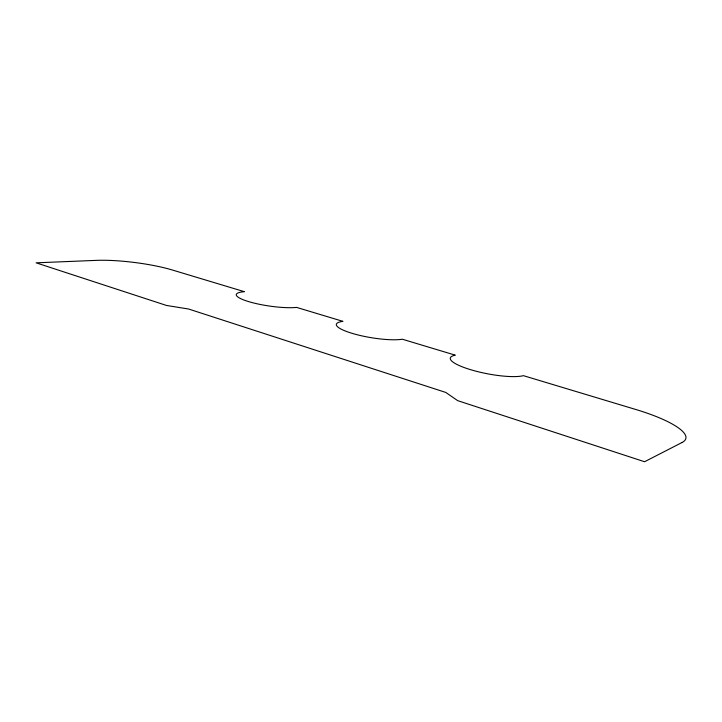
<?xml version="1.0" encoding="UTF-8"?>
<svg xmlns="http://www.w3.org/2000/svg" width="722" height="722" viewBox="0 0 722 722"><rect width="100%" height="100%" fill="white"/><g stroke="black" fill="none" stroke-linecap="round" stroke-linejoin="round"><path stroke-width="1.08" d="M682.119 442.46L644.566 461.737L457.658 400.638L445.799 392.443L188.722 309.052L166.493 305.451L36.1 262.826L96.125 260.38A56.172 10.099 7.2 0 1 172.242 269.974L244.361 291.679A34.042 6.471 8.4 0 0 248.675 301.615A34.042 6.471 8.4 0 0 296.589 307.401L342.941 321.353A36.262 7.364 9.5 0 0 352.165 333.356A36.262 7.364 9.5 0 0 402.334 339.223L455.284 355.161A39.232 8.366 10.9 0 0 470.816 369.745A39.232 8.366 10.9 0 0 523.414 375.666L636.362 409.663A76.667 17.851 12.8 0 1 682.119 442.46"/></g></svg>
